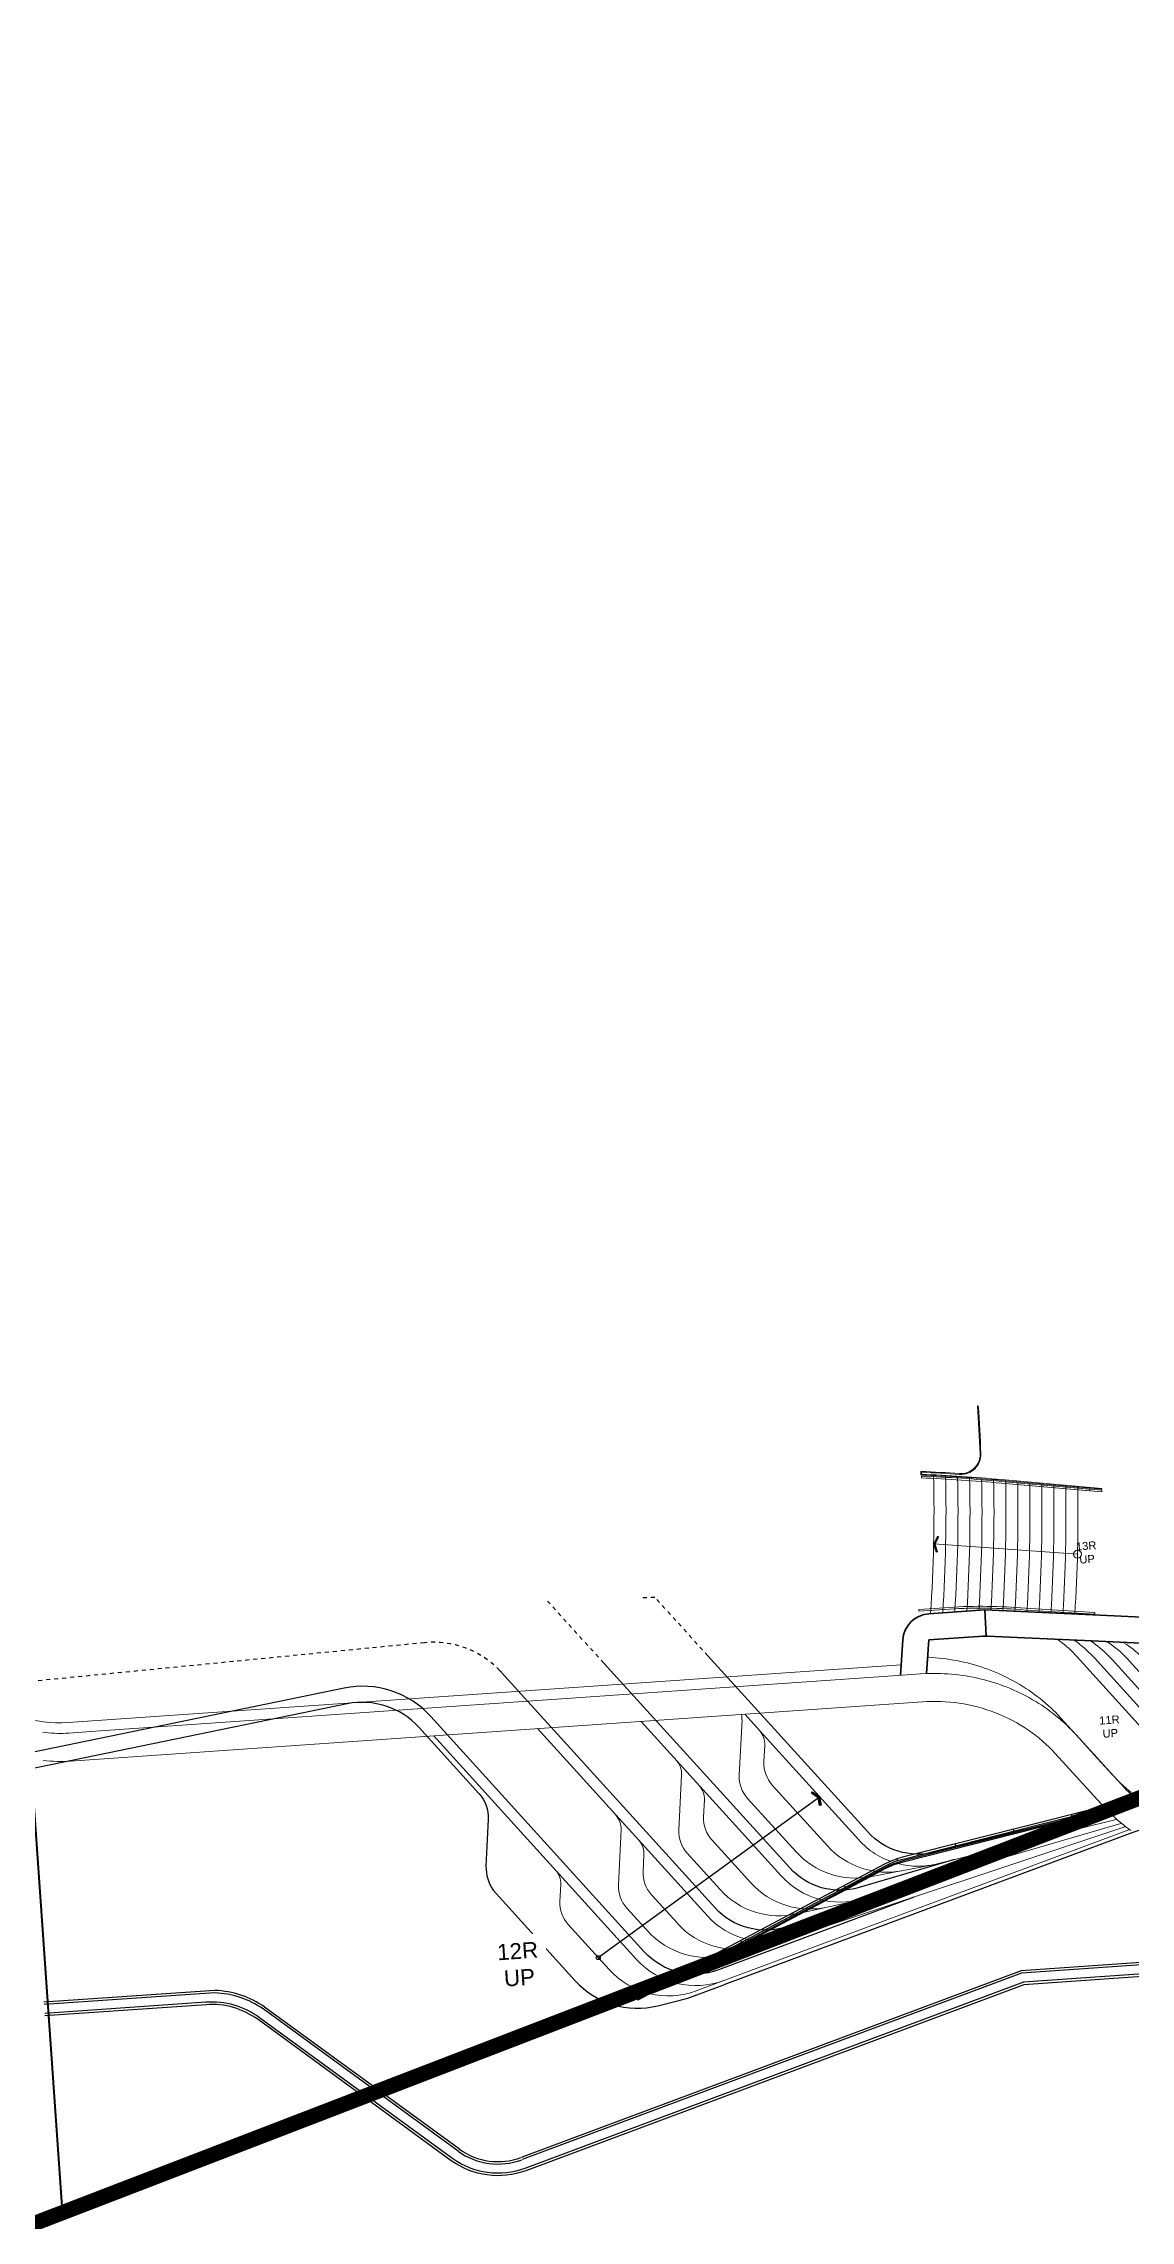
# Model space of a CAD drawing. Header units: millimetres. Extents: x 50357 to 985146, y 723188 to 1803594.
# Drawn here: x 832059.4 to 832086.6, y 819920.6 to 819975 of the extents above; entities that cross this region are included whole.
import ezdxf

# ---------------------------------------------------------------- set-up
doc = ezdxf.new("R2010")
doc.units = ezdxf.units.MM
doc.header["$LTSCALE"] = 3
doc.header["$MEASUREMENT"] = 0
for name, pattern in [('3A35X-MAGP-P-SB$0$3A35X-MAGP-P-SB$0$ACAD_ISO05W035', [11.55, 8.4, -1.05, 0, -1.05, 0, -1.05]), ('DASHED', [19.05, 12.7, -6.35]), ('HIDDEN', [0.375, 0.25, -0.125])]:
    doc.linetypes.add(name, pattern=pattern)
for name, color, linetype, lineweight in [('05SYMB', 7, 'Continuous', 5), ('UAJ-08META', 8, 'Continuous', 9), ('UAJ-08STAI', 8, 'Continuous', 9), ('UAJ-21EXWA', 2, 'Continuous', 35), ('UAJ-24STAI-h', 251, 'Continuous', 9)]:
    doc.layers.add(name, color=color, linetype=linetype, lineweight=lineweight)
doc.layers.add('3A35X-MAGP-P-SB$0$UAJ-00ANNO-$', color=32, linetype='Continuous', lineweight=5, plot=False)
doc.layers.add('UAJ-00ANNO-$', color=32, linetype='Continuous', lineweight=5, plot=False)
for name, color, linetype in [('3A35X-MAGP-P-SB$0$UAJ-90BOUN', 7, 'Continuous'), ('_PARCEL BOUNDARY', 10, 'DASHED'), ('LWK-L_TXT', 8, 'Continuous'), ('LWK-MA_PAVING BANDING', 8, 'Continuous'), ('UAJ-00XREF', 7, 'Continuous'), ('UAJ-90.5LAND', 8, 'Continuous')]:
    doc.layers.add(name, color=color, linetype=linetype)
doc.styles.add('LWK TITLE - ARIAL', font='arial.ttf')

# ---------------------------------------------------------------- blocks, each defined once
blk = doc.blocks.new('*U1100')
at = {"layer": '05SYMB', "color": 0, "linetype": 'ByBlock', "lineweight": -2, "transparency": 16777216}
blk.add_lwpolyline([(-0.97, -0.47), (-1.06, -0.28), (-0.16, 0.15), (0.2, 1.08), (0.38, 1.01), (0, 0)], close=True, dxfattribs=at)
for points in [[(0, 0), (-0.16, 0.15), (-0.97, -0.47), (-1.06, -0.28)], [(0.38, 1.01), (0.2, 1.08), (0, 0), (-0.16, 0.15)]]:
    blk.add_solid(points, dxfattribs=at)
blk = doc.blocks.new('*U1101')
at = {"layer": '05SYMB', "color": 0, "linetype": 'ByBlock', "lineweight": -2, "transparency": 16777216}
blk.add_lwpolyline([(1.05, -0.23), (1.01, -0.42), (0.04, -0.21), (-0.81, -0.73), (-0.92, -0.56), (0, 0)], close=True, dxfattribs=at)
for points in [[(-0.92, -0.56), (-0.81, -0.73), (0, 0), (0.04, -0.21)], [(0, 0), (0.04, -0.21), (1.05, -0.23), (1.01, -0.42)]]:
    blk.add_solid(points, dxfattribs=at)
blk = doc.blocks.new('A$C3CF2351D')
at = {"layer": 'UAJ-00ANNO-$'}
for points in [[(-16327, 23205), (-16292, 23233)], [(-16321, 23197), (-16327, 23205)], [(-16286, 23225), (-16321, 23197)], [(-16292, 23233), (-16286, 23225)], [(-15421, 22053), (-15385, 22081)], [(-15415, 22045), (-15421, 22053)], [(-15379, 22073), (-15415, 22045)], [(-15385, 22081), (-15379, 22073)], [(-14515, 20901), (-14479, 20929)], [(-14508, 20894), (-14515, 20901)], [(-14473, 20921), (-14508, 20894)], [(-14479, 20929), (-14473, 20921)], [(-13608, 19750), (-13573, 19778)], [(-13602, 19742), (-13608, 19750)], [(-13567, 19770), (-13602, 19742)], [(-13573, 19778), (-13567, 19770)], [(-12721, 18579), (-12682, 18601)], [(-12717, 18571), (-12721, 18579)], [(-12677, 18592), (-12717, 18571)], [(-12682, 18601), (-12677, 18592)], [(-12097, 17216), (-12056, 17234)], [(-12093, 17207), (-12097, 17216)], [(-12052, 17225), (-12093, 17207)], [(-12056, 17234), (-12052, 17225)], [(-11477, 15850), (-11436, 15868)], [(-11473, 15841), (-11477, 15850)], [(-11432, 15859), (-11473, 15841)], [(-11436, 15868), (-11432, 15859)], [(-10858, 14483), (-10817, 14502)], [(-10854, 14474), (-10858, 14483)], [(-10813, 14493), (-10854, 14474)], [(-10817, 14502), (-10813, 14493)], [(-9644, 11747), (-9600, 11760)], [(-9641, 11737), (-9644, 11747)], [(-9598, 11750), (-9641, 11737)], [(-9600, 11760), (-9598, 11750)], [(-9414, 10360), (-9369, 10367)], [(-9412, 10350), (-9414, 10360)], [(-9368, 10357), (-9412, 10350)], [(-9369, 10367), (-9368, 10357)], [(-9214, 8969), (-9169, 8975)], [(-9212, 8959), (-9214, 8969)], [(-9168, 8966), (-9212, 8959)], [(-9169, 8975), (-9168, 8966)], [(-9023, 7574), (-8979, 7581)], [(-9022, 7564), (-9023, 7574)], [(-8977, 7571), (-9022, 7564)], [(-8979, 7581), (-8977, 7571)], [(-8576, 6144), (-8533, 6157)], [(-8573, 6134), (-8576, 6144)], [(-8530, 6148), (-8573, 6134)], [(-8533, 6157), (-8530, 6148)], [(-8126, 4713), (-8082, 4721)], [(-8125, 4704), (-8126, 4713)], [(-8080, 4711), (-8125, 4704)], [(-8082, 4721), (-8080, 4711)], [(-8045, 3294), (-8000, 3296)], [(-8044, 3284), (-8045, 3294)], [(-8000, 3286), (-8044, 3284)], [(-8000, 3296), (-8000, 3286)], [(-7970, 1875), (-7925, 1877)], [(-7969, 1865), (-7970, 1875)], [(-7924, 1867), (-7969, 1865)], [(-7925, 1877), (-7924, 1867)], [(-7933, 412), (-7888, 412)], [(-7933, 402), (-7933, 412)], [(-7888, 402), (-7933, 402)], [(-7888, 412), (-7888, 402)]]:
    blk.add_lwpolyline(points, dxfattribs=at)
blk = doc.blocks.new('3A35X-MAGP-P-LD-00-0')
at = {"layer": 'LWK-MA_PAVING BANDING', "color": 8, "linetype": 'HIDDEN', "ltscale": 5}
for points in [[(834525371, 817939370), (834523961, 817940923)], [(834527975, 817939552), (834526649, 817941012)]]:
    blk.add_lwpolyline(points, dxfattribs=at)
at = {"layer": 'LWK-MA_PAVING BANDING', "color": 8, "linetype": 'HIDDEN', "ltscale": 5, "elevation": 0}
blk.add_lwpolyline([(834526649, 817941012), (834526256, 817940999)], dxfattribs=at)
at = {"layer": 'LWK-MA_PAVING BANDING', "color": 8, "linetype": 'HIDDEN', "ltscale": 5}
blk.add_lwpolyline([(834522766, 817939188, 0.229276), (834520885, 817939879), (834507906, 817938595)], format="xyb", dxfattribs=at)
at = {"layer": 'LWK-MA_PAVING BANDING', "color": 8}
for points in [[(834533355, 817933919), (834529951, 817932785, -0.29707), (834528156, 817933255), (834522814, 817939137, 0.007638), (834522766, 817939188, 0.007638)], [(834540175, 817936269), (834540056, 817936242), (834539472, 817936096), (834538112, 817935758), (834533639, 817934647, -0.275957), (834531970, 817935154), (834527975, 817939552)], [(834533121, 817933525), (834528238, 817931705, -0.306697), (834526385, 817932155), (834521043, 817938037, 0.265218), (834518876, 817938743), (834508272, 817936555)], [(834522251, 817936113), (834520747, 817937768, 0.260201), (834518956, 817938351), (834508099, 817936110, -0.03345), (834507954, 817936090)], [(834534142, 817934463), (834531756, 817933764, -0.287102), (834530020, 817934252), (834527193, 817937364)]]:
    blk.add_lwpolyline(points, format="xyb", dxfattribs=at)
for points in [[(834527193, 817937364), (834525371, 817939370)], [(834541036, 817935948), (834540398, 817935746), (834539814, 817935540), (834538602, 817935145), (834528377, 817931330)]]:
    blk.add_lwpolyline(points, dxfattribs=at)
at = {"layer": 'LWK-MA_PAVING BANDING', "color": 8, "elevation": 0}
for points in [[(834522251, 817936113, -0.198912), (834522483, 817935464), (834522427, 817934291, 0.144511), (834522603, 817933694, 0.14682)], [(834522603, 817933694), (834524656, 817931432, 0.276698), (834526722, 817930808), (834527474, 817930997)]]:
    blk.add_lwpolyline(points, format="xyb", dxfattribs=at)
blk.add_lwpolyline([(834527474, 817930997), (834528377, 817931330)], dxfattribs=at)
at = {"layer": 'UAJ-08META', "color": 2}
for points in [[(834511353, 817936931), (834511441, 817936922), (834511528, 817936915), (834511615, 817936911), (834511701, 817936908), (834511786, 817936907), (834511871, 817936908), (834511955, 817936911), (834512038, 817936916)], [(834512038, 817936916), (834533336, 817938406)]]:
    blk.add_lwpolyline(points, dxfattribs=at)
at = {"layer": 'UAJ-08META', "color": 1, "elevation": 12925}
blk.add_lwpolyline([(834508716, 817940710, 0.414049), (834511978, 817937878), (834511978, 817937878), (834511978, 817937878), (834532804, 817939335)], format="xyb", dxfattribs=at)
at = {"layer": 'UAJ-08META', "color": 2, "elevation": 13202}
blk.add_lwpolyline([(834536656, 817937119), (834537806, 817935857)], dxfattribs=at)
at = {"layer": 'UAJ-08META', "color": 2}
for points in [[(834511343, 817937638, 13800), (834511416, 817937628, 13800), (834511489, 817937621, 13800), (834511562, 817937615, 13800), (834511636, 817937610, 13800), (834511709, 817937608, 13800), (834511783, 817937607, 13800), (834511854, 817937608, 13800), (834511921, 817937611, 13800), (834511993, 817937615, 13800)], [(834511993, 817937615, 13800), (834512545, 817937653, 13800), (834513266, 817937704, 13800), (834519028, 817938107, 13800), (834531993, 817939014, 13800), (834532713, 817939064, 13800), (834533073, 817939089, 13800), (834533291, 817939104, 13800)], [(834533291, 817939104, 13800), (834533433, 817939112, 13799), (834533523, 817939115, 13798), (834533613, 817939116, 13796), (834533704, 817939116, 13794), (834533794, 817939114, 13791), (834533884, 817939110, 13788), (834533973, 817939105, 13784), (834534063, 817939098, 13780), (834534153, 817939090, 13775), (834534242, 817939079, 13769), (834534331, 817939068, 13763), (834534420, 817939054, 13756), (834534508, 817939039, 13749), (834534597, 817939023, 13741), (834534684, 817939005, 13733), (834534772, 817938985, 13725), (834534859, 817938964, 13715), (834534946, 817938941, 13706), (834535032, 817938916, 13695), (834535117, 817938890, 13684), (834535202, 817938863, 13673), (834535287, 817938834, 13661), (834535370, 817938803, 13649), (834535454, 817938771, 13636), (834535536, 817938737, 13623), (834535618, 817938702, 13609), (834535699, 817938666, 13595), (834535779, 817938628, 13580), (834535859, 817938588, 13565), (834535938, 817938547, 13550), (834536015, 817938505, 13534), (834536092, 817938461, 13517), (834536168, 817938416, 13500), (834536243, 817938369, 13483), (834536318, 817938321, 13465), (834536391, 817938272, 13447), (834536463, 817938221, 13428), (834536534, 817938169, 13409), (834536604, 817938116, 13390), (834536673, 817938061, 13370), (834536741, 817938005, 13350), (834536807, 817937948, 13329), (834536873, 817937890, 13308), (834536937, 817937831, 13287), (834537000, 817937770, 13265), (834537062, 817937708, 13244), (834537122, 817937645, 13221), (834537171, 817937593, 13201)], [(834533336, 817938406, 13800), (834533449, 817938412, 13799), (834533563, 817938416, 13798), (834533677, 817938416, 13795), (834533793, 817938414, 13790), (834533908, 817938408, 13785), (834534024, 817938399, 13778), (834534140, 817938387, 13770), (834534256, 817938371, 13761), (834534372, 817938353, 13751), (834534487, 817938331, 13739), (834534602, 817938306, 13726), (834534717, 817938278, 13711), (834534830, 817938246, 13696), (834534943, 817938211, 13679), (834535054, 817938173, 13661), (834535165, 817938132, 13642), (834535274, 817938088, 13622), (834535381, 817938041, 13600), (834535487, 817937991, 13578), (834535591, 817937939, 13554), (834535693, 817937883, 13529), (834535792, 817937825, 13503), (834535890, 817937764, 13477), (834535986, 817937701, 13449), (834536079, 817937635, 13421), (834536169, 817937567, 13392), (834536257, 817937497, 13362), (834536342, 817937425, 13331), (834536425, 817937351, 13299), (834536505, 817937275, 13267), (834536582, 817937198, 13235), (834536656, 817937119, 13202)], [(834537171, 817937593, 13201), (834537704, 817937008, 12958), (834537936, 817936753, 12851), (834538321, 817936331, 12674)], [(834537806, 817935857, 12673), (834537901, 817935755, 12630), (834538000, 817935656, 12588), (834538103, 817935558, 12547), (834538210, 817935462, 12507), (834538320, 817935369, 12467), (834538433, 817935279, 12428), (834538550, 817935191, 12391)], [(834538321, 817936331, 12674), (834538391, 817936256, 12638), (834538442, 817936204, 12611), (834538495, 817936151, 12586), (834538603, 817936049, 12536)]]:
    blk.add_polyline3d(points, dxfattribs=at)
at = {"layer": 'UAJ-08META', "color": 1}
for points in [[(834533468, 817939520, 11990), (834533488, 817939519, 11989), (834533577, 817939514, 11985), (834533667, 817939508, 11981), (834533756, 817939500, 11977), (834533845, 817939490, 11971), (834533934, 817939479, 11966), (834534023, 817939466, 11959), (834534111, 817939452, 11953), (834534199, 817939436, 11945), (834534287, 817939418, 11938), (834534375, 817939399, 11929), (834534462, 817939378, 11921), (834534548, 817939356, 11911), (834534634, 817939332, 11902), (834534720, 817939307, 11891), (834534805, 817939280, 11881), (834534889, 817939251, 11869), (834534973, 817939221, 11858), (834535056, 817939189, 11845), (834535139, 817939156, 11833), (834535220, 817939122, 11820), (834535302, 817939086, 11806), (834535382, 817939048, 11792), (834535462, 817939009, 11777), (834535540, 817938969, 11763), (834535618, 817938927, 11747), (834535695, 817938883, 11731), (834535772, 817938839, 11715), (834535847, 817938793, 11698), (834535921, 817938745, 11681), (834535995, 817938696, 11664), (834536067, 817938646, 11646), (834536138, 817938595, 11628), (834536208, 817938542, 11609), (834536278, 817938488, 11590), (834536346, 817938433, 11571), (834536413, 817938376, 11551), (834536478, 817938318, 11531), (834536543, 817938259, 11510), (834536606, 817938199, 11489), (834536668, 817938138, 11469), (834536729, 817938075, 11448), (834536799, 817938000, 11421)], [(834536799, 817938000, 11421), (834537254, 817937502, 11219), (834537718, 817936992, 11013), (834538091, 817936583, 10847)], [(834538091, 817936583, 10847), (834538133, 817936538, 10826), (834538223, 817936445, 10781), (834538276, 817936393, 10756), (834538385, 817936291, 10708), (834538440, 817936242, 10684), (834538497, 817936193, 10661), (834538555, 817936146, 10638)]]:
    blk.add_polyline3d(points, dxfattribs=at)
at = {"layer": 'UAJ-08STAI'}
for p, q in [((834523711, 817937733), (834527954, 817933061)), ((834526302, 817937914), (834529808, 817934054)), ((834528826, 817937952), (834528759, 817936569)), ((834529396, 817937324), (834529376, 817936901)), ((834527316, 817936580), (834527249, 817935197)), ((834527886, 817935952), (834527866, 817935529)), ((834528966, 817935992), (834530180, 817934655)), ((834529583, 817936325), (834530966, 817934802)), ((834538299, 817935367), (834531851, 817933479)), ((834533711, 817934356), (834538185, 817935467)), ((834525805, 817935209), (834525739, 817933826)), ((834538496, 817935209), (834527687, 817931179)), ((834528073, 817934953), (834529046, 817933881)), ((834538400, 817935284), (834530067, 817932508)), ((834526376, 817934581), (834526356, 817934158)), ((834527456, 817934621), (834528284, 817933709)), ((834532821, 817934182), (834533599, 817934331)), ((834524295, 817933837), (834524275, 817933414)), ((834532028, 817934034), (834532810, 817934180)), ((834525946, 817933249), (834526470, 817932672)), ((834526562, 817933582), (834527212, 817932867)), ((834530205, 817933103), (834531712, 817933443)), ((834524482, 817932838), (834525508, 817931708)), ((834528460, 817932082), (834529820, 817932440))]:
    blk.add_line(p, q, dxfattribs=at)
for points in [[(834537212, 817942099), (834533616, 817942354)], [(834537196, 817939544), (834537149, 817939594), (834537101, 817939643), (834537052, 817939692), (834537002, 817939739), (834536950, 817939786), (834536897, 817939831), (834536842, 817939875), (834536787, 817939918), (834536731, 817939960), (834536717, 817939969)], [(834537636, 817939506), (834537589, 817939556), (834537541, 817939605), (834537492, 817939653), (834537442, 817939701), (834537390, 817939747), (834537337, 817939793), (834537282, 817939837), (834537227, 817939880), (834537171, 817939921), (834537130, 817939950)], [(834538076, 817939467), (834538029, 817939517), (834537981, 817939567), (834537932, 817939615), (834537882, 817939663), (834537830, 817939709), (834537777, 817939754), (834537723, 817939798), (834537667, 817939841), (834537611, 817939883), (834537553, 817939924), (834537542, 817939931)], [(834538516, 817939429), (834538469, 817939479), (834538422, 817939529), (834538372, 817939577), (834538322, 817939624), (834538270, 817939671), (834538217, 817939716), (834538163, 817939760), (834538107, 817939803), (834538051, 817939845), (834537993, 817939885), (834537953, 817939912)], [(834538956, 817939391), (834538910, 817939441), (834538862, 817939490), (834538812, 817939539), (834538762, 817939586), (834538710, 817939632), (834538657, 817939678), (834538603, 817939722), (834538547, 817939765), (834538491, 817939807), (834538433, 817939847), (834538375, 817939886), (834538363, 817939893)], [(834540033, 817936421), (834537196, 817939544)], [(834540454, 817936403), (834537636, 817939506)], [(834540876, 817936385), (834538076, 817939467)], [(834541298, 817936367), (834538516, 817939429)], [(834528893, 817938095), (834529752, 817937150), (834531748, 817934952), (834531793, 817934904), (834531840, 817934857), (834531889, 817934812), (834531939, 817934768), (834531991, 817934726), (834532044, 817934685), (834532099, 817934646), (834532155, 817934609), (834532212, 817934574), (834532270, 817934541), (834532330, 817934510), (834532390, 817934481), (834532451, 817934454), (834532512, 817934429), (834532544, 817934418)], [(834532714, 817934363), (834532797, 817934344), (834532857, 817934331), (834532917, 817934321), (834532978, 817934312), (834533040, 817934305), (834533101, 817934301), (834533163, 817934298), (834533224, 817934296), (834533286, 817934297), (834533348, 817934300), (834533409, 817934305), (834533470, 817934311), (834533531, 817934319), (834533592, 817934330), (834533652, 817934342), (834533711, 817934356), (834538185, 817935467)], [(834530171, 817933100), (834530192, 817933105)]]:
    blk.add_lwpolyline(points, dxfattribs=at)
blk.add_circle((834537212, 817942099), 100, dxfattribs=at)
for centre, radius, start, end in [((834496247, 817943119), 37377, 356.151, 1.4452), ((834496247, 817943119), 37677, 356.2138, 1.4088), ((834496247, 817943119), 37977, 356.2756, 1.37), ((834496247, 817943119), 38277, 356.3364, 1.3291), ((834496247, 817943119), 38577, 356.3963, 1.2859), ((834496247, 817943119), 38877, 356.4291, 1.2406), ((834496247, 817943119), 39177, 356.4362, 1.1935), ((834496247, 817943119), 39477, 356.4432, 1.1464), ((834496247, 817943119), 39777, 356.4501, 1.1001), ((834496247, 817943119), 40077, 356.4569, 1.0545), ((834496247, 817943119), 40377, 356.4636, 1.0095), ((834496247, 817943119), 40677, 356.4701, 0.9652), ((834496247, 817943119), 40977, 356.4766, 0.9225), ((834528326, 817937976), 500, 357.2475, 13.1438), ((834528897, 817937348), 500, 357.2475, 42.2474), ((834526816, 817936604), 500, 357.2475, 42.2474), ((834529558, 817936530), 800, 177.2475, 222.2474), ((834530175, 817936863), 800, 177.2475, 222.2474), ((834527387, 817935976), 500, 357.2475, 42.2474), ((834525306, 817935233), 500, 357.2475, 42.2474), ((834528665, 817935491), 800, 177.2475, 222.2474), ((834525876, 817934605), 500, 357.2475, 42.2474), ((834528048, 817935159), 800, 177.2475, 222.2474), ((834532446, 817936147), 2000, 222.2474, 280.7991), ((834531661, 817936000), 2000, 222.2474, 280.5825), ((834523796, 817933861), 500, 357.2475, 42.2474), ((834526538, 817933787), 800, 177.2475, 222.2474), ((834527155, 817934120), 800, 177.2475, 222.2474), ((834529764, 817935054), 2000, 222.2474, 282.7135), ((834530527, 817935226), 2000, 222.2474, 282.7135), ((834531289, 817935398), 2000, 222.2474, 286.3226), ((834527951, 817934016), 2000, 222.2474, 284.7377), ((834528692, 817934211), 2000, 222.2474, 284.7377), ((834529435, 817934405), 2000, 222.2474, 288.4275), ((834526988, 817933053), 2000, 222.2474, 290.4478), ((834527675, 817933309), 2000, 222.2474, 290.4478)]:
    blk.add_arc(centre, radius, start, end, dxfattribs=at)
at = {"layer": 'UAJ-21EXWA', "color": 2, "ltscale": 7}
for p, q in [((834533495, 817940606, 46), (834534897, 817940704, 46)), ((834532786, 817939069, 46), (834532845, 817939954, 46)), ((834533441, 817939113, 46), (834533496, 817939955, 46)), ((834533496, 817939955, 46), (834534859, 817940050, 46))]:
    blk.add_line(p, q, dxfattribs=at)
for points in [[(834534897, 817940704), (834537598, 817940579), (834546962, 817940147)], [(834534897, 817940704), (834534933, 817940054)], [(834534844, 817940049), (834534873, 817940051), (834534902, 817940051), (834534931, 817940051), (834534960, 817940050)], [(834534960, 817940050), (834537568, 817939930)], [(834537568, 817939930), (834546932, 817939498)]]:
    blk.add_lwpolyline(points, dxfattribs=at)
blk.add_arc((834533543, 817939908, 46), 700, 93.9901, 176.1984, dxfattribs=at)
at = {"layer": 'UAJ-24STAI-h'}
blk.add_lwpolyline([(834534730, 817945809), (834534710, 817945807, -0.007769), (834534775, 817944611, -0.444894), (834534265, 817944113, 0.005041), (834533295, 817944167), (834533295, 817944167), (834533291, 817944077, -0.010518), (834535309, 817943944), (834537818, 817943726), (834537820, 817943745), (834535311, 817943964, 0.010414), (834533311, 817944096), (834533314, 817944146, -0.004937), (834534263, 817944093, 0.444894), (834534795, 817944612, 0.007769), (834534730, 817945809)], format="xyb", dxfattribs=at)
for points in [[(834533307, 817944006, -0.010414), (834535303, 817943874), (834537510, 817943682), (834537514, 817943727), (834535307, 817943919, 0.010414), (834533309, 817944051)], [(834533307, 817944006, -0.010414), (834535303, 817943874), (834537816, 817943655), (834537820, 817943700), (834535307, 817943919, 0.010414), (834533309, 817944051)], [(834533245, 817940673), (834534012, 817940723, -0.03813), (834535909, 817940703), (834537648, 817940599), (834537650, 817940644), (834535913, 817940748, 0.03813), (834534009, 817940768), (834533243, 817940717)], [(834533245, 817940673), (834534012, 817940723, -0.03813), (834535909, 817940703), (834537648, 817940599), (834537650, 817940644), (834535913, 817940748, 0.03813), (834534009, 817940768), (834533243, 817940717)]]:
    blk.add_lwpolyline(points, format="xyb", close=True, dxfattribs=at)
at = {"layer": 'UAJ-90.5LAND'}
for points in [[(834525235, 817932009), (834530766, 817936033)], [(834537860, 817935788), (834536191, 817935366), (834532843, 817934520), (834532726, 817934486), (834532611, 817934446), (834532500, 817934399), (834532393, 817934347), (834526244, 817931077), (834526237, 817931073), (834526230, 817931070), (834526224, 817931067), (834526219, 817931064), (834526214, 817931061), (834526214, 817931061), (834526213, 817931061), (834526211, 817931060), (834526210, 817931059), (834526209, 817931059), (834526202, 817931053), (834526198, 817931045), (834526197, 817931036), (834526200, 817931028), (834526205, 817931022), (834526213, 817931017), (834526222, 817931016), (834526230, 817931019)], [(834526216, 817930966), (834526215, 817930966), (834526224, 817930948), (834526226, 817930949), (834526231, 817930952), (834526231, 817930952), (834526484, 817931086), (834527865, 817931821), (834528967, 817932406), (834528967, 817932406), (834529154, 817932506), (834529565, 817932724), (834530837, 817933401), (834530838, 817933401), (834531012, 817933494), (834531129, 817933556), (834532021, 817934031), (834532409, 817934237), (834532634, 817934338), (834532855, 817934408), (834534529, 817934832), (834536203, 817935255), (834537877, 817935678), (834537947, 817935696)], [(834537931, 817935713), (834536198, 817935274), (834532850, 817934428), (834532795, 817934413), (834532741, 817934397), (834532687, 817934379), (834532633, 817934360), (834532618, 817934354), (834532514, 817934311), (834532400, 817934255), (834531627, 817933844), (834530854, 817933432), (834530419, 817933201), (834530156, 817933061), (834529555, 817932742), (834528957, 817932424), (834528957, 817932424), (834528957, 817932424), (834527753, 817931784), (834526782, 817931267), (834526599, 817931170), (834526281, 817931001), (834526218, 817930967), (834526216, 817930966)], [(834526230, 817931019), (834526231, 817931019), (834526231, 817931019), (834526234, 817931021), (834526235, 817931022), (834526240, 817931024), (834526245, 817931027), (834526251, 817931030), (834526258, 817931034), (834526265, 817931037), (834532414, 817934307), (834532518, 817934359), (834532627, 817934404), (834532740, 817934444), (834532854, 817934476), (834536202, 817935323), (834537895, 817935751)]]:
    blk.add_lwpolyline(points, dxfattribs=at)
at = {"layer": 'UAJ-90.5LAND', "linetype": 'Continuous', "ltscale": 0.5, "elevation": 0}
for points in [[(834515647, 817931182), (834511378, 817930891)], [(834515651, 817931123), (834511382, 817930831)], [(834515427, 817930888), (834511398, 817930607)], [(834515431, 817930828), (834511402, 817930548)], [(834521731, 817927168), (834516856, 817930722)], [(834521766, 817927216), (834516891, 817930770)]]:
    blk.add_lwpolyline(points, dxfattribs=at)
for points in [[(834516856, 817930721, 0.14485), (834515650, 817931123, 0.14485)], [(834516891, 817930771, 0.14485), (834515652, 817931183, 0.14485)], [(834523425, 817926681, -0.249443), (834521563, 817926931, -0.169084)]]:
    blk.add_lwpolyline(points, format="xyb", dxfattribs=at)
at = {"layer": 'UAJ-90.5LAND', "linetype": 'Continuous', "ltscale": 0.5}
for points in [[(834521598, 817926980), (834516767, 817930503, 0.178991), (834515426, 817930888, 0.178991)], [(834521563, 817926931), (834516731, 817930454, 0.179008), (834515431, 817930828)]]:
    blk.add_lwpolyline(points, format="xyb", dxfattribs=at)
at = {"layer": 'UAJ-90.5LAND', "ltscale": 0.5, "elevation": 0}
blk.add_lwpolyline([(834523404, 817926738, -0.249443), (834521598, 817926980, -0.249443)], format="xyb", dxfattribs=at)
at = {"layer": 'UAJ-90.5LAND'}
blk.add_circle((834525235, 817932009), 50, dxfattribs=at)
at = {"layer": 'UAJ-90.5LAND', "ltscale": 0.5}
for radius in [1710, 1650]:
    blk.add_arc((834522729, 817928557, 0), radius, 234.3839, 290.3508, dxfattribs=at)
at = {"color": 1, "rotation": 79.80390715739142}
blk.add_blockref('A$C3CF2351D', (834553248, 817943668), dxfattribs=at)
at = {"layer": 'UAJ-08STAI', "xscale": 200.0000000000001, "yscale": 200.0000000000001, "zscale": 200.0000000000001, "rotation": 76.04625874593367}
blk.add_blockref('*U1101', (834533613, 817942352), dxfattribs=at)
at = {"layer": 'UAJ-90.5LAND', "xscale": 200.0000000000001, "yscale": 200.0000000000001, "zscale": 200.0000000000001, "rotation": 76.04625874593367}
blk.add_blockref('*U1100', (834530765, 817936032), dxfattribs=at)
at = {"layer": 'LWK-L_TXT', "char_height": 200, "attachment_point": 5, "rotation": 3.9989, "style": 'LWK TITLE - ARIAL'}
for s, insert in [('13R\\PUP', (834537440, 817942140)), ('\\pxqc;11R\\PUP', (834538023, 817937787, 0))]:
    blk.add_mtext(s, dxfattribs=dict(at, insert=insert))
at = {"layer": 'LWK-L_TXT', "insert": (834523242, 817931839, 0), "char_height": 400, "attachment_point": 5, "rotation": 3.9989, "style": 'LWK TITLE - ARIAL', "bg_fill": 2}
blk.add_mtext('12R\\PUP', dxfattribs=at)
at = {"layer": 'UAJ-08STAI'}
blk.add_line((834521120, 817937551), (834526194, 817931964), dxfattribs=at)
blk.add_arc((834525074, 817933376), 800, 177.2475, 222.2474, dxfattribs=at)
at = {"layer": 'UAJ-90.5LAND', "ltscale": 0.5, "elevation": 0}
for points in [[(834549052, 817932631), (834548978, 817932607), (834535804, 817931683), (834523313, 817927013)], [(834549071, 817932574), (834548989, 817932548), (834535817, 817931623), (834523334, 817926957)], [(834549141, 817932355), (834549033, 817932321), (834535866, 817931396), (834523404, 817926737)], [(834549160, 817932298), (834549045, 817932261), (834535879, 817931337), (834523425, 817926681)]]:
    blk.add_lwpolyline(points, dxfattribs=at)
blk = doc.blocks.new('PARCEL BOUNDARY')
at = {"layer": '_PARCEL BOUNDARY', "ltscale": 100, "const_width": 383}
blk.add_lwpolyline([(834825297, 817359878), (834547391, 817324442), (834507889, 817309232), (834400429, 817287354), (834387406, 817251986), (834383005, 817248414), (834354246, 817219522), (834337980, 817200220), (834315409, 817154090), (834304897, 817153962), (834294102, 817156289), (834266885, 817154545), (834097559, 817154381)], dxfattribs=at)

msp = doc.modelspace()

# ---------------------------------------------------------------- linework, layer by layer
at = {"layer": '3A35X-MAGP-P-SB$0$UAJ-00ANNO-$', "ltscale": 20}
msp.add_lwpolyline([(832124.1195, 820041.2161), (832051.796, 820036.1601), (832059.8683, 819920.6896), (832095.5586, 819934.432), (832131.2662, 819938.9851)], close=True, dxfattribs=at)
at = {"layer": '3A35X-MAGP-P-SB$0$UAJ-90BOUN', "linetype": '3A35X-MAGP-P-SB$0$3A35X-MAGP-P-SB$0$ACAD_ISO05W035', "const_width": 0.05}
msp.add_lwpolyline([(832131.2662, 819938.9851), (832124.1195, 820041.2161), (832051.796, 820036.1601), (832059.8683, 819920.6896), (832095.5586, 819934.432)], close=True, dxfattribs=at)

# ---------------------------------------------------------------- next in the draw order: block references
at = {"layer": 'UAJ-00XREF', "ltscale": 0.5, "xscale": 0.0009999999999999998, "yscale": 0.0009999999999999998, "zscale": 0.0009999999999999998, "rotation": 359.9752874263863}
msp.add_blockref('3A35X-MAGP-P-LD-00-0', (-2804.6854, 2355.157, -0.0001), dxfattribs=at)

# ---------------------------------------------------------------- next in the draw order: block references
at = {"xscale": 0.001, "yscale": 0.001, "zscale": 0.001, "rotation": 359.998908534026}
msp.add_blockref('PARCEL BOUNDARY', (-2467.289, 2626.0129, -0.0001), dxfattribs=at)

doc.saveas('drawing.dxf')
